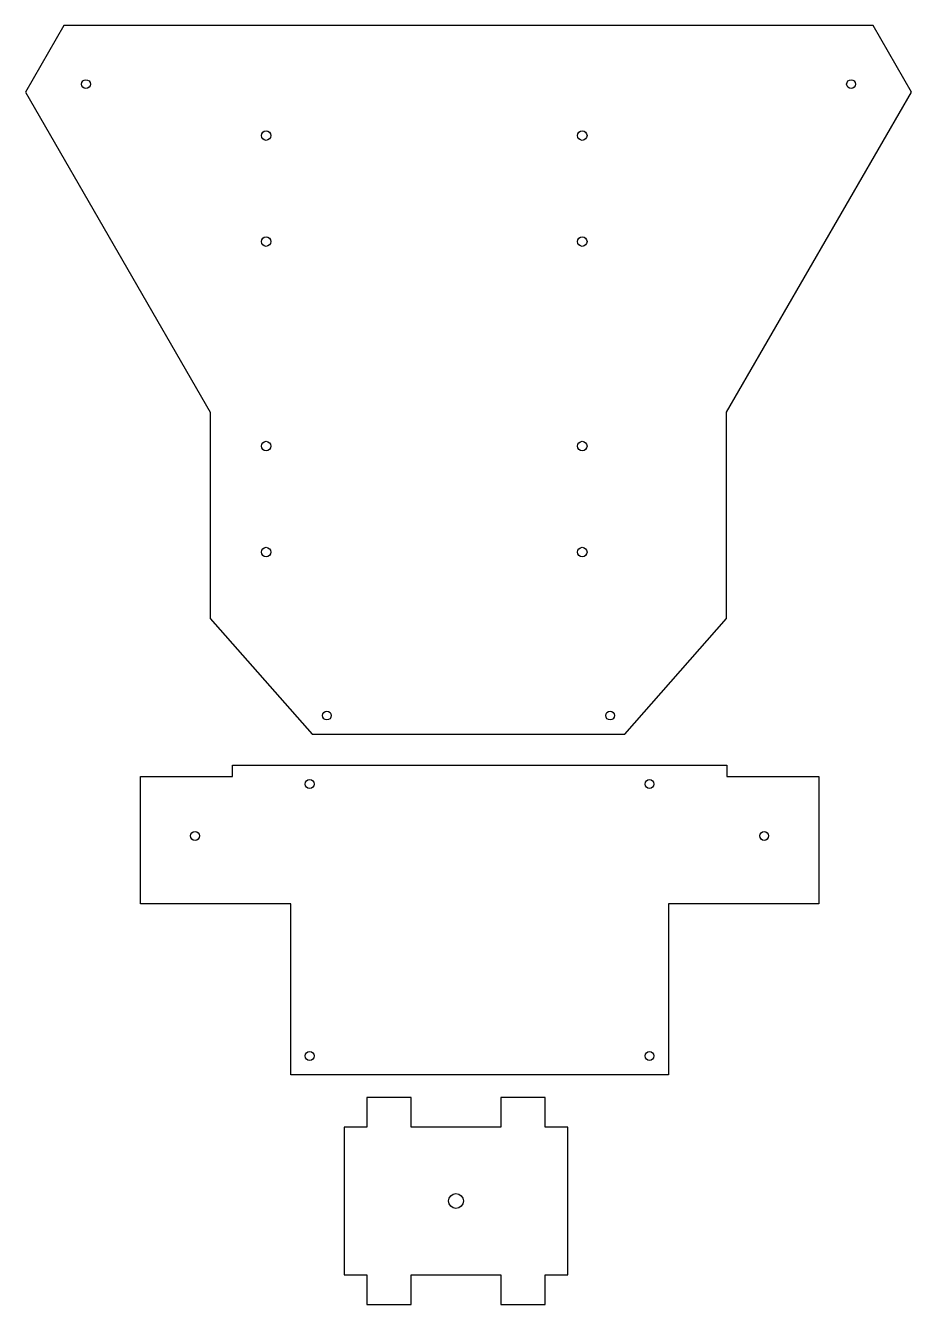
# Model space of a CAD drawing. Extents: x 287 to 587, y -46 to 387.
import ezdxf

# ---------------------------------------------------------------- set-up
doc = ezdxf.new("R2010")
doc.units = 0
doc.header["$MEASUREMENT"] = 0
doc.layers.add('LASERCUTPIECES$LASERCUT4M0', color=100, linetype='CONTINUOUS')
doc.layers.add('LASERCUTPIECES$LASERCUT4MM', color=1, linetype='CONTINUOUS')

msp = doc.modelspace()

# ---------------------------------------------------------------- linework, layer by layer
at = {"layer": 'LASERCUTPIECES$LASERCUT4M0'}
for p, q in [((300.24, 386.54), (287.26, 364.05)), ((574.01, 386.54), (300.24, 386.54)), ((587, 364.05), (574.01, 386.54)), ((287.26, 364.05), (349.77, 255.77)), ((524.48, 255.77), (587, 364.05)), ((384.21, 146.79), (490.04, 146.79)), ((357.25, 132.47), (357.25, 136.38)), ((357.25, 136.38), (524.51, 136.38)), ((326.1, 132.47), (357.25, 132.47)), ((417.73, 23.95), (402.73, 23.95)), ((402.73, 23.95), (402.73, 13.95)), ((417.73, 13.95), (417.73, 23.95)), ((463.03, 23.95), (448.03, 23.95)), ((448.03, 23.95), (448.03, 13.95)), ((463.03, 13.95), (463.03, 23.95)), ((402.73, 13.95), (395.04, 13.95)), ((395.04, 13.95), (395.04, -36.05)), ((448.03, 13.95), (417.73, 13.95)), ((470.72, 13.95), (463.03, 13.95)), ((470.72, -36.05), (470.72, 13.95)), ((395.04, -36.05), (402.73, -36.05)), ((402.73, -36.05), (402.73, -46.05)), ((417.73, -46.05), (417.73, -36.05)), ((417.73, -36.05), (448.03, -36.05)), ((448.03, -36.05), (448.03, -46.05)), ((463.03, -46.05), (463.03, -36.05)), ((463.03, -36.05), (470.72, -36.05)), ((402.73, -46.05), (417.73, -46.05)), ((448.03, -46.05), (463.03, -46.05))]:
    msp.add_line(p, q, dxfattribs=at)
for points in [[(349.77, 255.77), (349.77, 185.99), (384.21, 146.79)], [(490.04, 146.79), (524.48, 185.99), (524.48, 255.77)], [(524.51, 136.38), (524.51, 132.47), (555.67, 132.47)], [(555.67, 132.47), (555.67, 89.46), (504.78, 89.46), (504.78, 31.58), (376.98, 31.58), (376.98, 89.46), (326.1, 89.46), (326.1, 132.47)]]:
    msp.add_lwpolyline(points, dxfattribs=at)
at = {"layer": 'LASERCUTPIECES$LASERCUT4MM'}
for centre, radius in [((307.68, 366.73), 1.5), ((566.58, 366.73), 1.5), ((368.63, 349.31), 1.6), ((475.63, 349.31), 1.6), ((368.63, 313.45), 1.6), ((475.63, 313.45), 1.6), ((368.63, 244.31), 1.6), ((475.63, 244.31), 1.6), ((368.63, 208.45), 1.6), ((475.63, 208.45), 1.6), ((389.21, 153.14), 1.5), ((485.04, 153.14), 1.5), ((383.38, 129.98), 1.5), ((498.38, 129.98), 1.5), ((344.59, 112.42), 1.5), ((537.17, 112.42), 1.5), ((383.38, 37.98), 1.5), ((498.38, 37.98), 1.5), ((432.88, -11.06), 2.5)]:
    msp.add_circle(centre, radius, dxfattribs=at)

doc.saveas('drawing.dxf')
